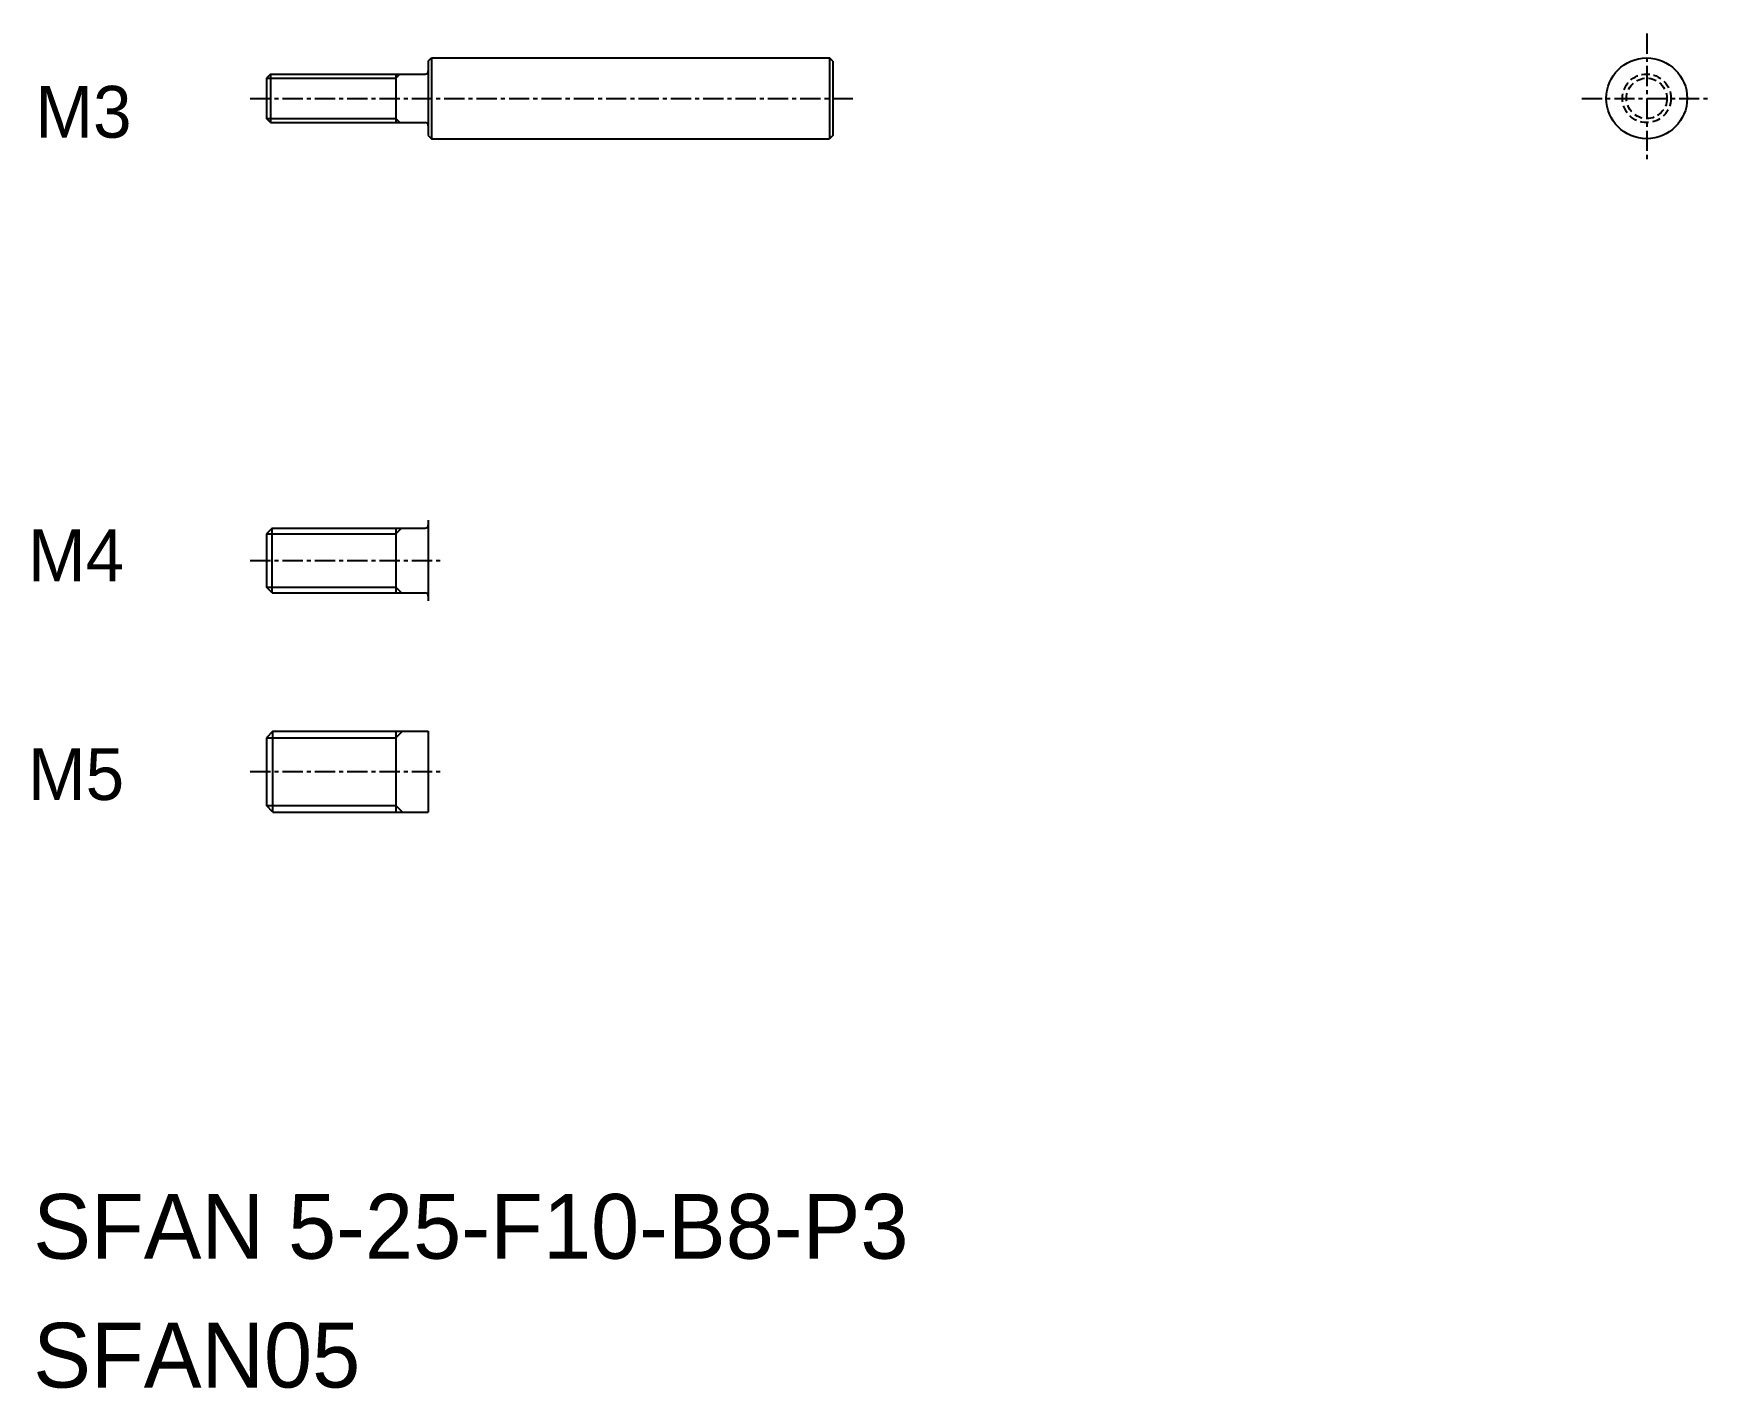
# Model space of a CAD drawing. Extents: x 65 to 168, y 83 to 166.
import ezdxf
from ezdxf.enums import TextEntityAlignment as Align

# ---------------------------------------------------------------- set-up
doc = ezdxf.new("R2010")
doc.units = 0
doc.linetypes.add('CENTER', pattern=[2, 1.25, -0.25, 0.25, -0.25])
doc.linetypes.add('DASHED', pattern=[0.75, 0.5, -0.25])
doc.layers.get('0').update_dxf_attribs({"linetype": 'CONTINUOUS'})
doc.layers.add('CENTER', color=1, linetype='CENTER')

msp = doc.modelspace()

# ---------------------------------------------------------------- linework, layer by layer
at = {"color": 7, "linetype": 'CONTINUOUS'}
for p, q in [((79.33, 163.88), (79.08, 163.63)), ((79.33, 163.88), (88.88, 163.88)), ((79.33, 163.88), (79.33, 160.88)), ((87.08, 163.88), (87.08, 160.88)), ((89.08, 164.68), (89.28, 164.88)), ((89.08, 164.68), (89.08, 160.08)), ((89.28, 164.88), (113.88, 164.88)), ((89.28, 164.88), (89.28, 159.88)), ((113.88, 164.88), (113.88, 159.88)), ((114.08, 164.68), (113.88, 164.88)), ((114.08, 164.68), (114.08, 160.08)), ((79.08, 163.63), (79.08, 161.13)), ((79.33, 160.88), (79.08, 161.13)), ((79.33, 160.88), (88.88, 160.88)), ((89.08, 160.08), (89.28, 159.88)), ((89.28, 159.88), (113.88, 159.88)), ((114.08, 160.08), (113.88, 159.88)), ((89.08, 136.32), (89.08, 131.32)), ((79.43, 135.82), (79.08, 135.47)), ((79.08, 135.47), (79.08, 132.17)), ((79.43, 135.82), (88.88, 135.82)), ((79.43, 131.82), (79.43, 135.82)), ((87.08, 135.82), (87.08, 131.82)), ((79.43, 131.82), (79.08, 132.17)), ((79.43, 131.82), (88.88, 131.82)), ((79.48, 123.27), (79.08, 122.87)), ((79.08, 122.87), (79.08, 118.67)), ((79.48, 123.27), (89.08, 123.27)), ((79.48, 118.27), (79.48, 123.27)), ((87.08, 123.27), (87.08, 118.27)), ((89.08, 123.27), (89.08, 118.27)), ((79.48, 118.27), (79.08, 118.67)), ((79.48, 118.27), (89.08, 118.27))]:
    msp.add_line(p, q, dxfattribs=at)
at = {"color": 3, "linetype": 'CONTINUOUS'}
for p, q in [((87.08, 163.63), (87.33, 163.88)), ((79.08, 163.63), (87.08, 163.63)), ((79.08, 161.13), (87.08, 161.13)), ((87.08, 161.13), (87.33, 160.88)), ((79.08, 135.47), (87.08, 135.47)), ((87.08, 135.47), (87.43, 135.82)), ((79.08, 132.17), (87.08, 132.17)), ((87.08, 132.17), (87.43, 131.82)), ((79.08, 122.87), (87.08, 122.87)), ((87.08, 122.87), (87.48, 123.27)), ((79.08, 118.67), (87.08, 118.67)), ((87.08, 118.67), (87.48, 118.27))]:
    msp.add_line(p, q, dxfattribs=at)
msp.add_line((114.08, 163.63), (114.08, 163.63))
at = {"color": 7, "linetype": 'CONTINUOUS'}
msp.add_circle((164.39, 162.38), 2.5, dxfattribs=at)
at = {"color": 3, "linetype": 'DASHED'}
for radius in [1.5, 1.25]:
    msp.add_circle((164.39, 162.38), radius, dxfattribs=at)
at = {"color": 7, "linetype": 'CONTINUOUS'}
for centre, start, end in [((88.88, 164.08), 270, 360), ((88.88, 160.68), 360, 90), ((88.88, 136.02), 270, 0), ((88.88, 131.62), 0, 90)]:
    msp.add_arc(centre, 0.2, start, end, dxfattribs=at)
at = {"layer": 'CENTER', "color": 1, "linetype": 'CENTER'}
for p, q in [((164.39, 166.38), (164.39, 158.38)), ((78.07, 162.38), (115.33, 162.38)), ((160.39, 162.38), (168.39, 162.38)), ((78.07, 133.82), (89.95, 133.82)), ((78.07, 120.77), (89.95, 120.77))]:
    msp.add_line(p, q, dxfattribs=at)

# ---------------------------------------------------------------- texts
at = {"color": 7, "linetype": 'CONTINUOUS'}
for s, p in [('M3', (70.74, 161.55)), ('M4', (70.28, 134.14)), ('M5', (70.28, 120.62))]:
    msp.add_text(s, height=3.2, dxfattribs=at).set_placement(p, align=Align.MIDDLE_RIGHT)
for s, p in [('SFAN 5-25-F10-B8-P3', (64.66, 90.67)), ('SFAN05', (64.66, 82.71))]:
    msp.add_text(s, height=4, dxfattribs=at).set_placement(p)

doc.saveas('drawing.dxf')
